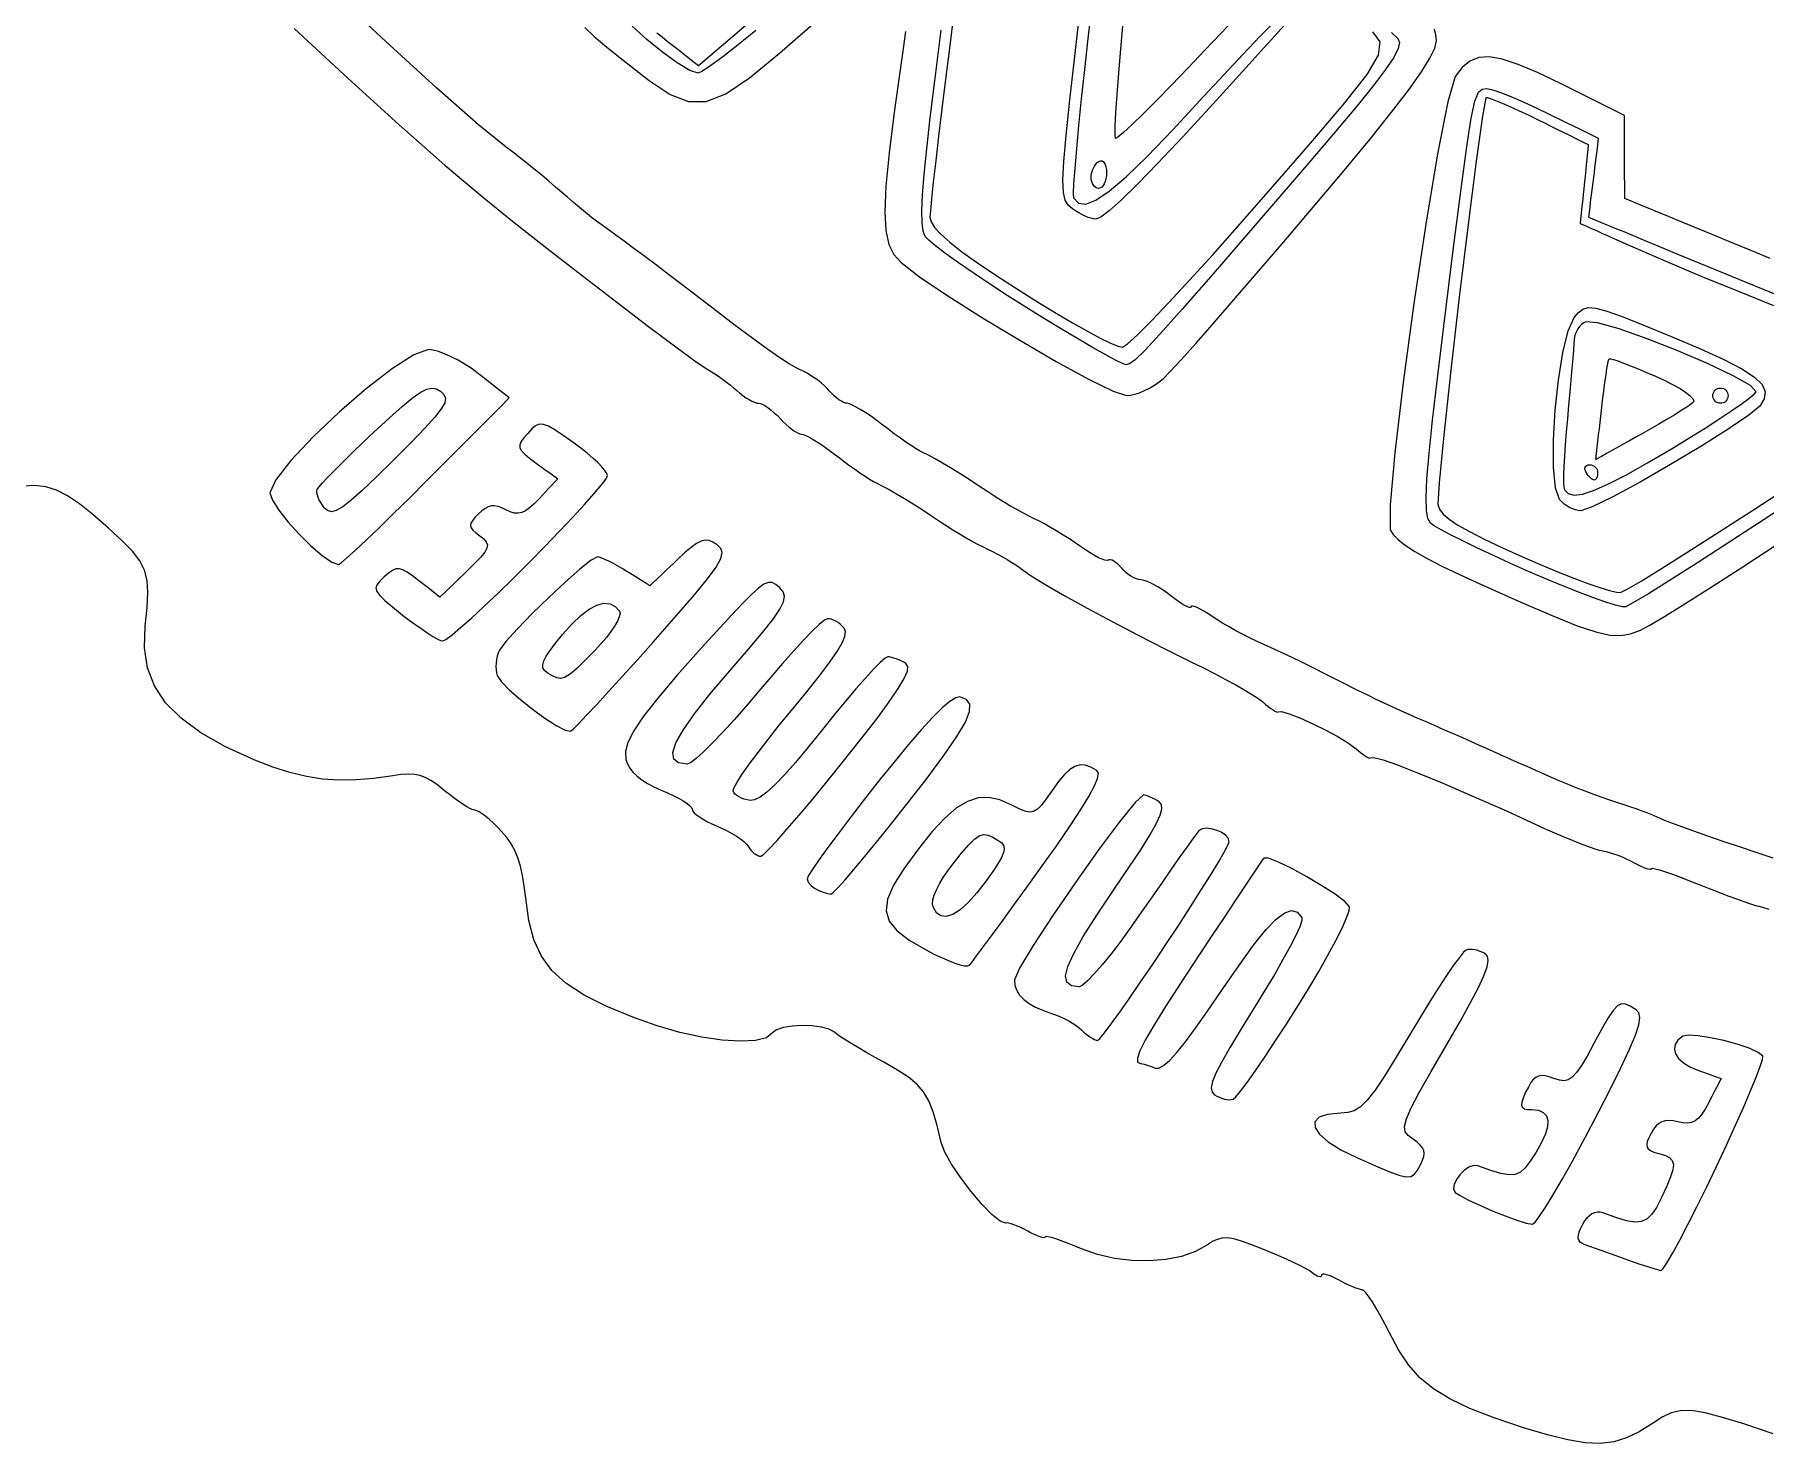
# Model space of a CAD drawing. Extents: x 0.3 to 13.7, y 0.1 to 13.4.
# Drawn here: x 2.626 to 5.132, y 0.473 to 2.511 of the extents above; entities that cross this region are included whole.
import ezdxf

# ---------------------------------------------------------------- set-up
doc = ezdxf.new("R2010")
doc.units = 0
doc.layers.get('0').update_dxf_attribs({"linetype": 'CONTINUOUS'})

msp = doc.modelspace()

# ---------------------------------------------------------------- linework, layer by layer
at = {"color": 0}
for points in [[(3.96283, 2.59478), (3.95036, 2.49181), (3.94472, 2.44689), (3.93946, 2.40403), (3.93468, 2.36426), (3.9305, 2.32861), (3.92703, 2.29801), (3.92443, 2.27365), (3.92279, 2.25629), (3.92219, 2.24724), (3.92383, 2.24024), (3.92887, 2.23204), (3.93772, 2.22239), (3.95079, 2.21089), (3.96847, 2.19726), (3.9911, 2.18121), (4.0191, 2.16243), (4.05279, 2.14057), (4.07937, 2.12375), (4.10487, 2.10818), (4.12864, 2.09424), (4.15012, 2.08208), (4.16872, 2.07221), (4.18375, 2.06478), (4.19472, 2.06033), (4.2009, 2.05897), (4.20828, 2.06386), (4.2225, 2.07682), (4.24278, 2.09711), (4.26828, 2.12375), (4.29812, 2.15597), (4.33154, 2.19276), (4.36762, 2.23318), (4.40554, 2.27653), (4.40554, 2.27653), (4.47364, 2.35471), (4.52294, 2.41249), (4.55507, 2.45356), (4.57156, 2.48182), (4.57379, 2.50114), (4.56342, 2.51546)], [(5.14312, 1.31939), (5.1186, 1.32764), (5.09403, 1.33583), (5.07042, 1.34386), (5.04829, 1.35151), (5.02815, 1.35856), (5.01069, 1.36485), (4.99642, 1.37012), (4.98589, 1.37419), (4.97971, 1.3769), (4.97504, 1.37896), (4.96897, 1.38162), (4.96169, 1.38449), (4.9535, 1.38753), (4.94467, 1.39079), (4.93539, 1.39399), (4.926, 1.39719), (4.91667, 1.40018), (4.90674, 1.40343), (4.89546, 1.40733), (4.88331, 1.41178), (4.87061, 1.41656), (4.85775, 1.42156), (4.84517, 1.4266), (4.83317, 1.43158), (4.82221, 1.43625), (4.81125, 1.44119), (4.79932, 1.4465), (4.78668, 1.4521), (4.77387, 1.45774), (4.73774, 1.47385), (4.72775, 1.47831), (4.71772, 1.48281), (4.70617, 1.4879), (4.69347, 1.49349), (4.68007, 1.49935), (4.66639, 1.50543), (4.65283, 1.51139), (4.63986, 1.51708), (4.62776, 1.52235), (4.616, 1.52756), (4.60379, 1.53293), (4.59153, 1.53857), (4.57958, 1.54406), (4.56825, 1.54938), (4.55789, 1.55425), (4.54893, 1.5586), (4.54167, 1.56222), (4.51617, 1.57514), (4.4949, 1.58594), (4.47694, 1.59489), (4.46143, 1.6026), (4.44743, 1.60932), (4.43403, 1.61567), (4.42036, 1.6219), (4.40554, 1.62858), (4.396, 1.63297), (4.3859, 1.63792), (4.37549, 1.64324), (4.36518, 1.64871), (4.35525, 1.65429), (4.34592, 1.65967), (4.33762, 1.66482), (4.33057, 1.66943), (4.32443, 1.6735), (4.31868, 1.67703), (4.31347, 1.6799), (4.30897, 1.68218), (4.30524, 1.68371), (4.3024, 1.6844), (4.30062, 1.68431), (4.29943, 1.68235), (4.29769, 1.68235), (4.29497, 1.68326), (4.29139, 1.68506), (4.28706, 1.68756), (4.28212, 1.69081), (4.27658, 1.69472), (4.27072, 1.69922), (4.26454, 1.70383), (4.25825, 1.70817), (4.25201, 1.71208), (4.24599, 1.7155), (4.24035, 1.71832), (4.23529, 1.72043), (4.23101, 1.72179), (4.22765, 1.72217), (4.22456, 1.7226), (4.22119, 1.72358), (4.2175, 1.7251), (4.21376, 1.72721), (4.20996, 1.72965), (4.20632, 1.73258), (4.2029, 1.73579), (4.19976, 1.73915), (4.19683, 1.7424), (4.1939, 1.74528), (4.19103, 1.74767), (4.18826, 1.74957), (4.18576, 1.75082), (4.18354, 1.75151), (4.18175, 1.75146), (4.18039, 1.75076), (4.1786, 1.75022), (4.17557, 1.75065), (4.17144, 1.75206), (4.16639, 1.75435), (4.1606, 1.75743), (4.15419, 1.76118), (4.1474, 1.76557), (4.14031, 1.77051), (4.13265, 1.77587), (4.12418, 1.78147), (4.11518, 1.78717), (4.10596, 1.79275), (4.09679, 1.79824), (4.08789, 1.80317), (4.07964, 1.80761), (4.07221, 1.81125), (4.06483, 1.81489), (4.05664, 1.81917), (4.04796, 1.82394), (4.03896, 1.829), (4.02994, 1.83431), (4.02126, 1.83957), (4.01313, 1.84472), (4.00581, 1.84961), (3.99126, 1.85943), (3.97743, 1.86849), (3.96436, 1.87685), (3.9521, 1.88444), (3.94054, 1.89128), (3.9299, 1.89735), (3.92003, 1.90256), (3.91114, 1.90696), (3.90696, 1.90913), (3.90142, 1.91249), (3.89486, 1.91672), (3.88743, 1.92176), (3.87939, 1.9274), (3.87099, 1.93338), (3.86242, 1.93978), (3.85394, 1.94629), (3.8456, 1.95264), (3.83735, 1.95856), (3.82949, 1.96386), (3.82215, 1.96853), (3.8156, 1.97239), (3.81, 1.97532), (3.80556, 1.97715), (3.80251, 1.97781), (3.80003, 1.97814), (3.79715, 1.97922), (3.79389, 1.98085), (3.79047, 1.98301), (3.78694, 1.98568), (3.78342, 1.98872), (3.78, 1.99203), (3.77681, 1.99561), (3.77339, 1.99935), (3.76926, 2.00336), (3.76465, 2.00732), (3.75971, 2.01124), (3.75456, 2.01492), (3.74929, 2.01828), (3.74419, 2.02126), (3.73936, 2.02365), (3.72954, 2.02849), (3.71837, 2.03489), (3.70481, 2.04368), (3.68767, 2.05561), (3.66585, 2.07146), (3.63829, 2.09207), (3.60385, 2.11817), (3.56147, 2.15061), (3.54368, 2.16422), (3.52615, 2.17751), (3.50933, 2.19021), (3.49365, 2.20188), (3.4796, 2.21235), (3.46761, 2.22119), (3.45811, 2.22808), (3.45156, 2.23258), (3.44601, 2.23649), (3.43924, 2.24154), (3.43164, 2.24744), (3.42333, 2.25401), (3.41465, 2.26118), (3.40588, 2.2685), (3.39719, 2.27599), (3.38889, 2.28326), (3.38021, 2.29085), (3.3705, 2.2991), (3.36008, 2.30783), (3.34924, 2.31674), (3.33832, 2.32547), (3.32769, 2.33382), (3.31765, 2.34153), (3.30854, 2.34831), (3.26867, 2.38086), (3.20839, 2.43397), (3.13433, 2.50168), (3.053, 2.57781)], [(3.52686, 2.51383), (3.5344, 2.50797), (3.54189, 2.50206), (3.55697, 2.49035), (3.56446, 2.48443), (3.57954, 2.47271), (3.58708, 2.46679), (3.70882, 2.57096)], [(3.42236, 2.52165), (3.43614, 2.50885), (3.45454, 2.49333), (3.47814, 2.47428), (3.51557, 2.44499), (3.54596, 2.42492), (3.57243, 2.41456), (3.59825, 2.41465), (3.62668, 2.42589), (3.66097, 2.449), (3.70437, 2.4846), (3.76014, 2.53336)], [(4.4496, 2.54069), (4.41689, 2.50456), (4.40597, 2.49257), (4.38417, 2.46847), (4.33208, 2.41129), (4.28814, 2.36361), (4.25168, 2.32482), (4.22217, 2.29432), (4.199, 2.27165), (4.18169, 2.25618), (4.1696, 2.24729), (4.16222, 2.24447), (4.15913, 2.24474), (4.15539, 2.24561), (4.15126, 2.24696), (4.14681, 2.24875), (4.14214, 2.25092), (4.13753, 2.25342), (4.13297, 2.25618), (4.12869, 2.25911), (4.12235, 2.26454), (4.11789, 2.27175), (4.11535, 2.28315), (4.11475, 2.301), (4.11604, 2.32769), (4.11942, 2.36556), (4.12478, 2.41694), (4.13226, 2.4841), (4.1371, 2.52707)], [(4.15608, 2.55067), (4.15093, 2.50558), (4.14589, 2.46078), (4.14133, 2.41863), (4.13743, 2.3801), (4.13417, 2.34619), (4.13172, 2.31776), (4.13015, 2.29579), (4.12956, 2.28119), (4.12993, 2.27501), (4.13732, 2.26731), (4.14789, 2.26606), (4.16243, 2.2716), (4.18158, 2.28461), (4.20611, 2.30561), (4.23665, 2.33518), (4.27399, 2.37381), (4.31885, 2.42219), (4.34765, 2.4534), (4.37506, 2.48253), (4.40039, 2.50896), (4.42296, 2.53201)], [(3.00168, 2.52018), (3.07949, 2.44814), (3.15375, 2.38069), (3.22, 2.32226), (3.27371, 2.27701), (3.31803, 2.24143), (3.36729, 2.20253), (3.41846, 2.16271), (3.46864, 2.12408), (3.51492, 2.08886), (3.55431, 2.05946), (3.58388, 2.03803), (3.60064, 2.02681), (3.60536, 2.02399), (3.61057, 2.02067), (3.6161, 2.01687), (3.62175, 2.01286), (3.62739, 2.00863), (3.63286, 2.00439), (3.63792, 2.00022), (3.64247, 1.99625), (3.64681, 1.99257), (3.65126, 1.9891), (3.65576, 1.98594), (3.66021, 1.98318), (3.66433, 1.98096), (3.66813, 1.97928), (3.67144, 1.97819), (3.67415, 1.97781), (3.67681, 1.97732), (3.68012, 1.97601), (3.68392, 1.97401), (3.68804, 1.97125), (3.69239, 1.96799), (3.69683, 1.96419), (3.70128, 1.96001), (3.70557, 1.95557), (3.70979, 1.95111), (3.71419, 1.94694), (3.71858, 1.94319), (3.72287, 1.93989), (3.72689, 1.93718), (3.73053, 1.93511), (3.73372, 1.93381), (3.73622, 1.93338), (3.73921, 1.93272), (3.74354, 1.93087), (3.74908, 1.92796), (3.75558, 1.9241), (3.76286, 1.91943), (3.77072, 1.91407), (3.77892, 1.90821), (3.78728, 1.90186), (3.79574, 1.8954), (3.80431, 1.889), (3.81272, 1.88292), (3.82081, 1.87728), (3.82818, 1.87229), (3.83479, 1.868), (3.84028, 1.86475), (3.84446, 1.86253), (3.8534, 1.85813), (3.86322, 1.85292), (3.87392, 1.84685), (3.88542, 1.84), (3.89774, 1.83242), (3.91081, 1.824), (3.92458, 1.815), (3.93913, 1.80518), (3.94646, 1.80029), (3.95458, 1.79508), (3.96332, 1.78982), (3.97228, 1.78456), (3.98128, 1.77946), (3.99001, 1.77468), (3.99821, 1.7704), (4.00553, 1.76671), (4.01258, 1.76324), (4.01981, 1.75956), (4.02701, 1.75564), (4.03401, 1.75168), (4.04053, 1.74767), (4.04644, 1.74397), (4.05154, 1.74056), (4.05556, 1.73753), (4.06885, 1.72825), (4.09, 1.71522), (4.11751, 1.69933), (4.14996, 1.68132), (4.18593, 1.66194), (4.22385, 1.64204), (4.26237, 1.6224), (4.30003, 1.60385), (4.31717, 1.59537), (4.33399, 1.58675), (4.35004, 1.57829), (4.3649, 1.57015), (4.37815, 1.56256), (4.38938, 1.55578), (4.39811, 1.55007), (4.40392, 1.54563), (4.4081, 1.54215), (4.41206, 1.53901), (4.41575, 1.53624), (4.419, 1.53401), (4.42171, 1.53233), (4.42393, 1.53119), (4.4254, 1.53088), (4.42617, 1.53114), (4.4311, 1.53163), (4.44211, 1.52849), (4.45751, 1.52251), (4.47553, 1.51454), (4.49425, 1.50543), (4.51199, 1.49593), (4.52692, 1.48703), (4.53728, 1.47944), (4.54144, 1.47586), (4.54542, 1.4726), (4.54904, 1.46983), (4.55231, 1.4675), (4.55507, 1.46576), (4.55724, 1.46468), (4.55875, 1.46431), (4.55951, 1.46463), (4.56483, 1.46522), (4.57818, 1.46175), (4.59928, 1.45449), (4.62793, 1.44325), (4.6639, 1.42839), (4.70687, 1.40989), (4.75672, 1.3878), (4.8131, 1.3622), (4.82617, 1.35639), (4.83919, 1.3508), (4.85178, 1.34559), (4.86361, 1.34093), (4.87429, 1.33691), (4.88357, 1.33366), (4.89106, 1.33133), (4.89643, 1.33008), (4.90099, 1.3291), (4.90625, 1.32769), (4.912, 1.32579), (4.91808, 1.32368), (4.92426, 1.32123), (4.93033, 1.31858), (4.93625, 1.31581), (4.94168, 1.31299), (4.94667, 1.31033), (4.95139, 1.30805), (4.95562, 1.30621), (4.95931, 1.3048), (4.9624, 1.30387), (4.96468, 1.30349), (4.96615, 1.30366), (4.96669, 1.30436), (4.9681, 1.30485), (4.97211, 1.3042), (4.97851, 1.30246), (4.98699, 1.29975), (4.99724, 1.29622), (5.009, 1.29194), (5.02197, 1.28695), (5.03592, 1.28147), (5.05013, 1.27572), (5.06413, 1.27018), (5.07742, 1.26514), (5.08974, 1.26058), (5.10075, 1.25662), (5.10997, 1.25342), (5.11719, 1.25114), (5.12201, 1.24989), (5.12756, 1.24848), (5.13688, 1.24582)], [(3.67003, 2.51719), (3.64432, 2.49647), (3.62235, 2.47949), (3.60499, 2.46664), (3.59278, 2.4585), (3.58658, 2.45568), (3.57438, 2.45969), (3.55643, 2.47043), (3.53504, 2.48606), (3.51247, 2.50444), (3.491, 2.52382)], [(3.88672, 2.51574), (3.88178, 2.48058), (3.87099, 2.40261), (3.86317, 2.34044), (3.85851, 2.29199), (3.85682, 2.25515), (3.85824, 2.22781), (3.86263, 2.20774), (3.87007, 2.19299), (3.88053, 2.18138), (3.90717, 2.16081), (3.94803, 2.13319), (3.99804, 2.10161), (4.05208, 2.06907), (4.10508, 2.03851), (4.15196, 2.01297), (4.18761, 1.99544), (4.20687, 1.98893), (4.21251, 1.98942), (4.21892, 1.99089), (4.22581, 1.99322), (4.23296, 1.99625), (4.24024, 1.99994), (4.24735, 2.00418), (4.25412, 2.0089), (4.26031, 2.01383), (4.26031, 2.01383), (4.26969, 2.02333), (4.28575, 2.04069), (4.30751, 2.065), (4.3341, 2.09521), (4.36475, 2.13037), (4.39849, 2.16949), (4.43451, 2.21153), (4.4719, 2.25558), (4.51942, 2.31207), (4.55881, 2.35975), (4.5906, 2.39925), (4.6154, 2.43158), (4.63374, 2.45731), (4.64611, 2.47715), (4.65315, 2.49186), (4.65543, 2.50228), (4.65483, 2.51129), (4.65267, 2.51942)], [(4.5905, 2.51443), (4.59967, 2.50597), (4.60183, 2.50006), (4.59999, 2.49115), (4.59358, 2.4784), (4.58197, 2.46089), (4.56451, 2.43772), (4.54058, 2.4081), (4.5095, 2.37104), (4.47071, 2.32574), (4.39264, 2.23525), (4.33225, 2.16542), (4.28717, 2.11388), (4.25499, 2.07775), (4.23318, 2.05431), (4.21935, 2.04096), (4.21104, 2.03494), (4.20583, 2.03353), (4.20085, 2.03526), (4.19092, 2.04021), (4.17665, 2.0479), (4.15864, 2.05811), (4.13747, 2.07042), (4.11376, 2.08458), (4.08811, 2.1001), (4.06108, 2.11681), (4.06108, 2.11681), (4.03407, 2.1339), (4.00836, 2.15061), (3.9846, 2.1665), (3.96332, 2.18121), (3.94515, 2.19422), (3.93072, 2.20524), (3.92063, 2.21376), (3.91542, 2.2194), (3.91249, 2.22694), (3.91086, 2.23893), (3.91049, 2.25618), (3.9114, 2.27929), (3.91374, 2.30897), (3.91749, 2.34592), (3.92264, 2.39085), (3.92931, 2.44439), (3.93842, 2.51807)], [(4.35385, 2.52403), (4.32075, 2.48931), (4.29551, 2.46272), (4.27175, 2.43804), (4.25006, 2.4159), (4.2309, 2.39681), (4.2149, 2.38124), (4.20247, 2.36974), (4.19428, 2.36279), (4.19075, 2.36106), (4.19021, 2.36621), (4.19049, 2.37901), (4.19151, 2.39882), (4.19325, 2.42453), (4.19558, 2.4554), (4.19851, 2.49067), (4.20193, 2.52929)], [(5.13889, 2.18744), (5.11783, 2.19613), (5.07563, 2.21349), (5.05458, 2.22211), (5.01237, 2.23947), (4.99132, 2.24815), (4.97021, 2.25683), (4.94917, 2.26551), (4.92806, 2.27419), (4.928, 2.28174), (4.928, 2.29676), (4.92796, 2.30425), (4.92796, 2.31179), (4.9279, 2.31928), (4.9279, 2.33431), (4.92785, 2.34185), (4.92785, 2.34939), (4.92779, 2.35688), (4.92779, 2.3719), (4.92774, 2.37944), (4.92774, 2.38693), (4.92768, 2.39447), (4.91613, 2.40022), (4.90462, 2.40597), (4.83529, 2.44049), (4.8016, 2.45654), (4.77371, 2.46838), (4.75082, 2.47586), (4.7321, 2.47911), (4.71669, 2.47814), (4.70389, 2.47299), (4.69276, 2.46382), (4.68257, 2.45057), (4.67182, 2.41422), (4.65701, 2.33871), (4.64008, 2.23708), (4.62289, 2.12244), (4.60726, 2.00782), (4.59511, 1.90631), (4.58826, 1.83094), (4.58865, 1.79486), (4.59267, 1.78808), (4.59983, 1.78065), (4.61029, 1.77251), (4.62429, 1.76346), (4.64193, 1.75336), (4.66336, 1.74229), (4.68881, 1.72999), (4.71837, 1.71642), (4.77778, 1.69006), (4.82406, 1.67003), (4.85943, 1.65588), (4.88612, 1.64686), (4.90636, 1.64231), (4.92242, 1.64171), (4.93653, 1.64442), (4.9509, 1.64974), (4.96332, 1.65631), (4.98562, 1.66949), (5.0165, 1.68858), (5.05479, 1.71283), (5.09918, 1.74126), (5.14839, 1.77333)], [(5.23867, 1.88069), (5.12983, 1.80951), (5.03331, 1.74701), (4.96229, 1.7021), (4.92974, 1.68311), (4.92453, 1.68338), (4.91461, 1.68571), (4.90056, 1.69021), (4.88297, 1.6964), (4.86247, 1.7041), (4.83951, 1.71322), (4.81483, 1.72336), (4.7889, 1.73454), (4.7889, 1.73454), (4.76292, 1.74604), (4.73812, 1.75737), (4.71511, 1.76818), (4.69444, 1.77815), (4.67671, 1.787), (4.66243, 1.79454), (4.65229, 1.80051), (4.64681, 1.80436), (4.64312, 1.81087), (4.641, 1.82269), (4.64051, 1.84136), (4.64176, 1.86837), (4.64486, 1.90522), (4.6499, 1.9534), (4.65696, 2.01438), (4.66613, 2.08968), (4.68028, 2.20307), (4.69108, 2.28831), (4.69938, 2.34939), (4.70589, 2.39035), (4.71126, 2.41521), (4.71625, 2.42796), (4.72163, 2.43267), (4.72808, 2.43338), (4.73275, 2.43261), (4.74001, 2.4305), (4.74946, 2.42719), (4.76074, 2.42279), (4.77349, 2.41749), (4.78738, 2.41135), (4.80197, 2.40462), (4.81694, 2.3974), (4.84429, 2.3839), (4.8534, 2.37944), (4.86247, 2.37494), (4.88981, 2.36143), (4.88807, 2.34717), (4.88715, 2.34006), (4.88629, 2.33296), (4.88536, 2.32579), (4.8845, 2.31868), (4.88363, 2.31158), (4.88271, 2.30447), (4.88183, 2.29731), (4.88092, 2.29021), (4.88004, 2.2831), (4.87918, 2.27593), (4.87825, 2.26882), (4.87739, 2.26172), (4.87646, 2.25456), (4.8756, 2.24744), (4.91639, 2.23053), (4.92665, 2.22624), (4.95725, 2.2136), (4.97597, 2.20578), (4.99794, 2.19667), (5.0224, 2.18658), (5.04844, 2.17583), (5.07536, 2.16471), (5.10232, 2.1536), (5.12847, 2.14279), (5.1531, 2.13265)], [(5.14404, 2.11903), (5.09407, 2.13894), (5.04025, 2.16103), (4.9846, 2.18451), (4.92919, 2.20865), (4.91292, 2.21593), (4.90479, 2.21951), (4.8966, 2.22314), (4.88846, 2.22672), (4.88032, 2.23031), (4.87213, 2.234), (4.86399, 2.23757), (4.86475, 2.24474), (4.86546, 2.25185), (4.86621, 2.259), (4.86692, 2.26611), (4.86768, 2.27328), (4.86843, 2.28043), (4.86914, 2.28754), (4.8699, 2.29471), (4.87061, 2.30181), (4.87213, 2.31614), (4.87283, 2.32324), (4.87358, 2.33035), (4.87429, 2.33751), (4.87506, 2.34467), (4.87576, 2.35178), (4.86669, 2.35628), (4.85764, 2.36074), (4.84858, 2.36524), (4.83046, 2.37414), (4.8214, 2.37864), (4.81233, 2.38303), (4.80322, 2.38758), (4.78863, 2.39464), (4.77479, 2.40121), (4.76215, 2.40696), (4.75097, 2.41178), (4.7416, 2.41564), (4.73432, 2.41835), (4.72939, 2.41982), (4.72721, 2.41982), (4.72211, 2.39344), (4.71294, 2.32807), (4.70128, 2.23654), (4.68853, 2.13151), (4.67632, 2.02572), (4.66607, 1.93192), (4.65935, 1.8629), (4.65761, 1.83137), (4.65994, 1.8246), (4.66521, 1.8176), (4.67389, 1.81006), (4.68636, 1.8016), (4.70313, 1.7921), (4.72456, 1.78119), (4.75114, 1.76867), (4.78331, 1.75424), (4.80821, 1.74343), (4.83208, 1.73356), (4.85439, 1.72472), (4.87457, 1.71718), (4.89199, 1.71115), (4.90608, 1.70676), (4.91639, 1.70426), (4.92219, 1.70394), (4.93153, 1.70861), (4.95171, 1.72043), (4.9815, 1.73882), (5.01964, 1.76286), (5.06489, 1.79172), (5.11594, 1.8246), (5.1716, 1.86079)], [(5.14285, 0.486382), (5.10194, 0.500162), (5.06967, 0.510254), (5.04443, 0.516764), (5.02463, 0.519965), (5.00874, 0.519857), (4.99511, 0.51671), (4.98221, 0.510579), (4.96837, 0.501574), (4.94922, 0.489367), (4.93088, 0.480469), (4.91238, 0.474881), (4.89264, 0.472601), (4.87067, 0.473525), (4.84549, 0.477647), (4.81608, 0.484864), (4.78142, 0.495281), (4.73899, 0.509549), (4.70383, 0.523058), (4.67497, 0.536838), (4.65121, 0.551378), (4.63162, 0.567546), (4.61507, 0.5861), (4.60053, 0.607747), (4.58692, 0.633301), (4.58074, 0.645562), (4.57465, 0.657064), (4.56874, 0.667481), (4.56321, 0.676594), (4.55821, 0.684136), (4.55393, 0.689779), (4.55046, 0.693468), (4.54801, 0.694824), (4.54568, 0.69515), (4.54249, 0.696072), (4.53863, 0.697428), (4.53424, 0.699164), (4.5294, 0.701281), (4.52431, 0.703614), (4.5191, 0.706272), (4.51389, 0.709093), (4.50885, 0.711751), (4.50418, 0.713921), (4.49994, 0.715603), (4.49625, 0.716743), (4.49317, 0.717339), (4.49089, 0.717339), (4.48942, 0.716797), (4.48888, 0.715603), (4.48861, 0.71441), (4.48779, 0.713704), (4.48649, 0.713488), (4.48481, 0.713867), (4.48275, 0.714626), (4.48036, 0.715983), (4.47775, 0.717719), (4.47499, 0.719835), (4.47103, 0.722657), (4.46506, 0.726129), (4.45747, 0.730143), (4.44846, 0.734592), (4.43832, 0.739367), (4.42736, 0.744194), (4.4159, 0.749078), (4.40419, 0.753851), (4.38699, 0.760471), (4.3731, 0.7653), (4.36193, 0.768446), (4.35281, 0.769857), (4.34506, 0.76964), (4.33811, 0.76785), (4.33122, 0.764594), (4.32383, 0.759765), (4.30664, 0.750271), (4.28635, 0.743164), (4.26372, 0.738553), (4.23953, 0.736546), (4.21446, 0.737033), (4.18935, 0.740072), (4.16482, 0.745768), (4.14165, 0.754015), (4.13108, 0.758572), (4.12115, 0.762532), (4.11219, 0.765896), (4.10439, 0.7685), (4.09793, 0.770562), (4.09304, 0.771701), (4.08996, 0.771972), (4.08886, 0.771322), (4.08838, 0.770562), (4.08692, 0.770236), (4.08458, 0.770671), (4.08154, 0.771539), (4.07785, 0.772894), (4.07362, 0.77474), (4.0689, 0.777018), (4.06392, 0.779676), (4.05871, 0.782389), (4.0536, 0.784885), (4.04867, 0.787001), (4.04406, 0.7889), (4.03993, 0.790256), (4.03635, 0.791233), (4.03353, 0.791613), (4.03157, 0.791504), (4.02365, 0.794162), (4.01183, 0.803765), (3.99744, 0.818631), (3.98199, 0.836914), (3.9669, 0.856771), (3.95356, 0.876465), (3.94353, 0.894151), (3.93821, 0.907932), (3.9324, 0.932726), (3.92676, 0.952474), (3.92051, 0.968371), (3.91297, 0.981338), (3.90338, 0.99235), (3.891, 1.0025), (3.87522, 1.0127), (3.85525, 1.02409), (3.84283, 1.03098), (3.83078, 1.03782), (3.8195, 1.04443), (3.80919, 1.05062), (3.80018, 1.05621), (3.79281, 1.06098), (3.78728, 1.06478), (3.7839, 1.06755), (3.77632, 1.07199), (3.76514, 1.07514), (3.75163, 1.07688), (3.73708, 1.07742), (3.72276, 1.07661), (3.71007, 1.07454), (3.70019, 1.07113), (3.69444, 1.06662), (3.68533, 1.05952), (3.66938, 1.05561), (3.64774, 1.05452), (3.62153, 1.05621), (3.5919, 1.06055), (3.56011, 1.06744), (3.52724, 1.07666), (3.49447, 1.08822), (3.45415, 1.10503), (3.42133, 1.12147), (3.39513, 1.13862), (3.37483, 1.15701), (3.35965, 1.17763), (3.34874, 1.2015), (3.34142, 1.22911), (3.33692, 1.26172), (3.3349, 1.27919), (3.33247, 1.29449), (3.32943, 1.30805), (3.32574, 1.31999), (3.32124, 1.33073), (3.31592, 1.34044), (3.30951, 1.3495), (3.30208, 1.35818), (3.29617, 1.36442), (3.29021, 1.37012), (3.28444, 1.37533), (3.27897, 1.37983), (3.27399, 1.38357), (3.26964, 1.38639), (3.26606, 1.38818), (3.2634, 1.38883), (3.26069, 1.38938), (3.25678, 1.39106), (3.2519, 1.39372), (3.24625, 1.39719), (3.24001, 1.40136), (3.23329, 1.40619), (3.2264, 1.41157), (3.21935, 1.41721), (3.20953, 1.42518), (3.20068, 1.43137), (3.19233, 1.43593), (3.18419, 1.43896), (3.17572, 1.44069), (3.16656, 1.44119), (3.15636, 1.44049), (3.14458, 1.43886), (3.11686, 1.43485), (3.09099, 1.43267), (3.06651, 1.4324), (3.04281, 1.43397), (3.01932, 1.43772), (2.9955, 1.44342), (2.97081, 1.45122), (2.94476, 1.46121), (2.90224, 1.48063), (2.86669, 1.50071), (2.83794, 1.52192), (2.81565, 1.54449), (2.79958, 1.56879), (2.7895, 1.59521), (2.7851, 1.62403), (2.78614, 1.65549), (2.78885, 1.68251), (2.78999, 1.7041), (2.7889, 1.72157), (2.78521, 1.73643), (2.77826, 1.74994), (2.76758, 1.76367), (2.75261, 1.77886), (2.73286, 1.79715), (2.71024, 1.81694), (2.69081, 1.83247), (2.67356, 1.84403), (2.65761, 1.852), (2.64208, 1.85678), (2.62603, 1.85872), (2.60861, 1.85813)]]:
    msp.add_lwpolyline(points, dxfattribs=at)
for points in [[(4.15554, 2.3049), (4.15576, 2.30826), (4.15642, 2.31168), (4.15744, 2.31506), (4.15881, 2.31819), (4.16049, 2.32124), (4.16233, 2.32389), (4.16444, 2.32611), (4.16667, 2.32781), (4.16889, 2.32867), (4.17101, 2.32867), (4.17285, 2.32775), (4.17453, 2.32596), (4.17589, 2.3234), (4.17692, 2.32015), (4.17757, 2.31629), (4.17779, 2.31185), (4.17757, 2.30724), (4.17692, 2.30296), (4.17589, 2.29904), (4.17453, 2.29563), (4.17285, 2.29281), (4.17101, 2.29075), (4.16889, 2.28944), (4.16667, 2.2889), (4.16444, 2.28922), (4.16233, 2.29015), (4.16049, 2.29161), (4.15881, 2.29363), (4.15744, 2.29596), (4.15642, 2.29872), (4.15576, 2.30171), (4.15554, 2.3049)], [(4.83376, 1.83838), (4.8279, 1.85542), (4.82514, 1.88553), (4.82514, 1.92443), (4.82758, 1.96789), (4.83208, 2.0115), (4.83832, 2.05132), (4.84603, 2.08274), (4.85476, 2.10178), (4.86111, 2.10921), (4.86735, 2.11421), (4.87517, 2.11637), (4.88612, 2.1155), (4.90196, 2.11128), (4.92421, 2.10331), (4.95449, 2.09131), (4.99451, 2.07497), (5.0376, 2.05686), (5.07178, 2.04129), (5.0976, 2.02772), (5.11578, 2.01574), (5.12685, 2.00483), (5.13146, 1.99457), (5.13015, 1.98443), (5.12364, 1.9739), (5.10769, 1.96056), (5.07775, 1.94021), (5.03847, 1.91542), (4.99447, 1.88917), (4.95047, 1.86393), (4.91103, 1.84256), (4.88081, 1.82781), (4.86447, 1.82226), (4.86074, 1.8226), (4.85672, 1.82346), (4.85254, 1.82503), (4.84831, 1.82693), (4.84424, 1.82937), (4.84033, 1.83208), (4.83681, 1.83512), (4.83376, 1.83838)], [(4.99908, 1.91401), (5.0224, 1.92817), (5.04432, 1.94189), (5.06435, 1.95469), (5.08192, 1.96636), (5.09663, 1.97646), (5.10792, 1.98475), (5.11535, 1.99089), (5.11843, 1.99451), (5.11008, 2.00342), (5.0849, 2.01774), (5.04807, 2.03521), (5.00489, 2.05376), (4.96044, 2.07124), (4.92003, 2.08556), (4.88878, 2.09446), (4.87196, 2.09592), (4.86865, 2.09424), (4.86556, 2.0919), (4.86268, 2.08897), (4.86019, 2.08561), (4.85807, 2.08192), (4.85644, 2.07801), (4.85531, 2.07389), (4.85487, 2.06982), (4.85454, 2.06392), (4.85385, 2.05469), (4.85292, 2.04258), (4.85167, 2.0281), (4.85021, 2.01167), (4.84864, 1.99382), (4.84685, 1.97493), (4.845, 1.95557), (4.84326, 1.93642), (4.84185, 1.91824), (4.84076, 1.90142), (4.84, 1.88644), (4.83963, 1.87364), (4.83963, 1.8635), (4.84, 1.85639), (4.84082, 1.85281), (4.84636, 1.84728), (4.85487, 1.84506), (4.86697, 1.84646), (4.88308, 1.85157), (4.90381, 1.86068), (4.92969, 1.87403), (4.96126, 1.89171), (4.99908, 1.91401)], [(3.19276, 1.86501), (3.22282, 1.89518), (3.23785, 1.91021), (3.28293, 1.9554), (3.29796, 1.97043), (3.31299, 1.98551), (3.30746, 1.98996), (3.30192, 1.99431), (3.29085, 2.0031), (3.28532, 2.00743), (3.27983, 2.01183), (3.27431, 2.01617), (3.26878, 2.02056), (3.25933, 2.02761), (3.24935, 2.03413), (3.23921, 2.0401), (3.22917, 2.04531), (3.21951, 2.04958), (3.21056, 2.05279), (3.20264, 2.05485), (3.19596, 2.0555), (3.17503, 2.04801), (3.14382, 2.0281), (3.10644, 1.99918), (3.06685, 1.96496), (3.02903, 1.92914), (2.99707, 1.89524), (2.97493, 1.86714), (2.96669, 1.84814), (2.97011, 1.83768), (2.97939, 1.82308), (2.99278, 1.80604), (3.00879, 1.78842), (3.02576, 1.77175), (3.04204, 1.75771), (3.05604, 1.74804), (3.06608, 1.74447), (3.06982, 1.7469), (3.07807, 1.75396), (3.09033, 1.76514), (3.10601, 1.77989), (3.12457, 1.79775), (3.14561, 1.81819), (3.16851, 1.84076), (3.19276, 1.86501)], [(4.89437, 1.96767), (4.89611, 1.98199), (4.89779, 1.99561), (4.89942, 2.00797), (4.90099, 2.01893), (4.9024, 2.02815), (4.90365, 2.03521), (4.90468, 2.04004), (4.90543, 2.04215), (4.90733, 2.04221), (4.91162, 2.04124), (4.91808, 2.03911), (4.92643, 2.03614), (4.93631, 2.03228), (4.94754, 2.02772), (4.95979, 2.02262), (4.97282, 2.01693), (4.98622, 2.01074), (4.99804, 2.00472), (5.00814, 1.99903), (5.01628, 1.99371), (5.0224, 1.98893), (5.02636, 1.98481), (5.02794, 1.98139), (5.02696, 1.97879), (5.02354, 1.97613), (5.01785, 1.97217), (5.01004, 1.96724), (5.00054, 1.96132), (4.98964, 1.95475), (4.9776, 1.94769), (4.96479, 1.94032), (4.9515, 1.93278), (4.94331, 1.92822), (4.93517, 1.92372), (4.92703, 1.91922), (4.90261, 1.90554), (4.89442, 1.90099), (4.88629, 1.89649), (4.88732, 1.90539), (4.88829, 1.91428), (4.89035, 1.93207), (4.89139, 1.94103), (4.89236, 1.94993), (4.89339, 1.95882), (4.89437, 1.96767)], [(3.04531, 1.82676), (3.04254, 1.83035), (3.04015, 1.8341), (3.03808, 1.83783), (3.03646, 1.84153), (3.03532, 1.845), (3.03467, 1.84814), (3.03456, 1.85092), (3.03504, 1.85319), (3.03743, 1.85656), (3.04269, 1.86262), (3.05057, 1.87093), (3.06071, 1.88129), (3.07269, 1.89333), (3.08632, 1.90662), (3.10113, 1.9209), (3.11692, 1.93582), (3.1396, 1.95688), (3.15799, 1.97325), (3.17264, 1.98529), (3.18431, 1.99349), (3.19358, 1.99821), (3.20111, 1.99983), (3.20757, 1.99875), (3.21354, 1.99533), (3.21853, 1.99067), (3.22076, 1.9854), (3.21963, 1.97868), (3.21468, 1.96967), (3.20529, 1.95763), (3.19108, 1.94185), (3.17139, 1.9215), (3.14578, 1.89578), (3.12056, 1.87088), (3.10032, 1.85167), (3.08436, 1.83751), (3.0721, 1.82801), (3.06272, 1.82264), (3.05561, 1.82096), (3.05003, 1.82254), (3.04531, 1.82676)], [(5.05556, 1.98893), (5.05578, 1.99115), (5.05643, 1.99322), (5.05746, 1.99511), (5.05881, 1.99675), (5.06049, 1.9981), (5.06233, 1.99914), (5.06446, 1.99978), (5.06668, 1.99994), (5.0689, 1.99978), (5.07096, 1.99914), (5.07286, 1.99815), (5.07449, 1.99681), (5.07585, 1.99511), (5.07688, 1.99322), (5.07753, 1.99115), (5.07781, 1.98893), (5.07753, 1.9866), (5.07688, 1.9846), (5.07585, 1.98269), (5.07449, 1.98107), (5.07286, 1.97965), (5.07096, 1.97868), (5.0689, 1.97797), (5.06668, 1.97781), (5.06446, 1.97797), (5.06233, 1.97868), (5.06044, 1.97965), (5.05881, 1.98107), (5.05746, 1.98269), (5.05643, 1.9846), (5.05578, 1.9866), (5.05556, 1.98893)], [(3.34185, 1.74744), (3.36469, 1.77061), (3.38601, 1.79264), (3.40533, 1.81315), (3.42215, 1.83149), (3.43608, 1.84717), (3.44656, 1.85975), (3.45324, 1.8686), (3.45557, 1.87332), (3.45458, 1.87642), (3.45171, 1.88064), (3.44721, 1.8859), (3.44129, 1.89193), (3.43408, 1.89854), (3.42583, 1.90554), (3.41672, 1.91276), (3.40696, 1.92003), (3.39133, 1.9311), (3.37918, 1.93929), (3.36979, 1.94461), (3.36253, 1.94726), (3.35656, 1.94749), (3.35129, 1.94526), (3.34592, 1.94081), (3.33979, 1.93435), (3.33404, 1.92779), (3.33018, 1.92236), (3.32824, 1.91775), (3.3284, 1.91347), (3.33078, 1.90907), (3.33544, 1.90419), (3.34256, 1.89833), (3.35226, 1.89111), (3.35613, 1.88824), (3.36003, 1.88547), (3.36388, 1.88265), (3.36778, 1.87978), (3.37169, 1.87696), (3.37554, 1.87414), (3.38336, 1.86849), (3.37999, 1.86496), (3.37337, 1.85792), (3.37007, 1.85433), (3.35682, 1.84022), (3.34924, 1.83251), (3.34261, 1.82656), (3.33664, 1.82226), (3.33117, 1.81972), (3.32579, 1.81862), (3.32042, 1.81901), (3.31461, 1.82075), (3.30826, 1.82374), (3.30231, 1.82667), (3.29688, 1.82856), (3.29189, 1.82943), (3.28722, 1.82921), (3.28271, 1.82807), (3.27821, 1.82574), (3.27354, 1.82232), (3.26867, 1.81787), (3.2634, 1.81239), (3.25965, 1.80794), (3.25743, 1.80414), (3.25683, 1.80078), (3.25782, 1.79758), (3.26036, 1.79422), (3.2646, 1.79042), (3.2704, 1.78608), (3.27615, 1.78153), (3.27989, 1.77735), (3.28153, 1.77306), (3.28082, 1.76828), (3.27761, 1.76253), (3.27171, 1.75526), (3.26297, 1.7461), (3.25125, 1.73454), (3.23676, 1.72054), (3.23193, 1.71576), (3.22711, 1.71115), (3.22233, 1.70649), (3.21268, 1.69715), (3.20888, 1.70014), (3.20514, 1.70307), (3.19374, 1.71208), (3.19, 1.715), (3.1824, 1.72097), (3.1729, 1.72831), (3.16525, 1.73361), (3.15901, 1.73699), (3.15365, 1.73839), (3.14876, 1.73812), (3.14382, 1.73594), (3.13835, 1.73204), (3.13194, 1.72657), (3.12576, 1.7206), (3.12175, 1.71556), (3.12017, 1.71072), (3.12131, 1.70563), (3.12549, 1.69971), (3.13292, 1.69239), (3.14387, 1.68317), (3.15869, 1.67139), (3.16829, 1.66396), (3.17779, 1.65701), (3.18679, 1.65072), (3.1951, 1.64512), (3.20253, 1.64057), (3.20876, 1.63704), (3.21365, 1.63476), (3.21685, 1.6339), (3.22146, 1.63613), (3.23025, 1.64268), (3.24268, 1.65315), (3.25825, 1.66704), (3.27647, 1.68386), (3.29682, 1.70318), (3.31879, 1.72444), (3.34185, 1.74744)], [(4.87224, 1.87782), (4.8711, 1.88004), (4.8705, 1.88211), (4.87039, 1.884), (4.87082, 1.88564), (4.87175, 1.88699), (4.8731, 1.88803), (4.87489, 1.88867), (4.87711, 1.88883), (4.8795, 1.88867), (4.88167, 1.88803), (4.88368, 1.88699), (4.88542, 1.88564), (4.88688, 1.884), (4.88797, 1.88211), (4.88867, 1.88004), (4.88889, 1.87782), (4.88878, 1.87549), (4.88851, 1.87349), (4.88807, 1.87158), (4.88743, 1.86996), (4.88672, 1.86854), (4.8859, 1.86757), (4.88499, 1.86686), (4.884, 1.86669), (4.88286, 1.86686), (4.88157, 1.86757), (4.8801, 1.86854), (4.87853, 1.86996), (4.8769, 1.87158), (4.87528, 1.87349), (4.87369, 1.87549), (4.87224, 1.87782)], [(3.52126, 1.63211), (3.55528, 1.67063), (3.58128, 1.70079), (3.6001, 1.72379), (3.61247, 1.74083), (3.61931, 1.75304), (3.62125, 1.76167), (3.61919, 1.7679), (3.61393, 1.77306), (3.60796, 1.77701), (3.60243, 1.77929), (3.5969, 1.77989), (3.59104, 1.77849), (3.58436, 1.77507), (3.5765, 1.76937), (3.56706, 1.76129), (3.55556, 1.75065), (3.55067, 1.74604), (3.54585, 1.74143), (3.54096, 1.73682), (3.53614, 1.73221), (3.52636, 1.72299), (3.52154, 1.71838), (3.51665, 1.71376), (3.51247, 1.71636), (3.50836, 1.71897), (3.49164, 1.72939), (3.48753, 1.73199), (3.48335, 1.7346), (3.47646, 1.73882), (3.46967, 1.74274), (3.46317, 1.74625), (3.45714, 1.74935), (3.45171, 1.7519), (3.4471, 1.75385), (3.44347, 1.7551), (3.44103, 1.75553), (3.43192, 1.75071), (3.41547, 1.73779), (3.3941, 1.71913), (3.37022, 1.69694), (3.34636, 1.67372), (3.32493, 1.65158), (3.30832, 1.63308), (3.2991, 1.62056), (3.29719, 1.61637), (3.29568, 1.61182), (3.2946, 1.60693), (3.29394, 1.60194), (3.29372, 1.597), (3.29394, 1.59224), (3.2946, 1.58783), (3.29579, 1.58382), (3.30192, 1.57487), (3.31364, 1.56282), (3.32921, 1.5491), (3.34679, 1.5351), (3.36469, 1.52219), (3.38097, 1.51167), (3.39393, 1.50493), (3.40181, 1.50331), (3.4056, 1.50629), (3.41351, 1.51417), (3.42512, 1.52626), (3.43994, 1.5421), (3.45747, 1.56108), (3.47715, 1.58274), (3.49858, 1.60667), (3.52126, 1.63211)], [(3.7946, 1.45687), (3.82275, 1.49235), (3.8456, 1.52181), (3.86333, 1.54585), (3.87636, 1.56489), (3.88499, 1.57943), (3.88949, 1.59), (3.89019, 1.59706), (3.88743, 1.60112), (3.88417, 1.60308), (3.88064, 1.60493), (3.87701, 1.60656), (3.87343, 1.60801), (3.8699, 1.60921), (3.8666, 1.61014), (3.86361, 1.61074), (3.86106, 1.61094), (3.85715, 1.60889), (3.85015, 1.60275), (3.84056, 1.59304), (3.82872, 1.58018), (3.815, 1.56461), (3.79986, 1.54676), (3.78358, 1.52701), (3.7666, 1.50592), (3.74582, 1.48008), (3.72754, 1.45822), (3.71164, 1.44026), (3.69792, 1.426), (3.68619, 1.41525), (3.67643, 1.40793), (3.6684, 1.40392), (3.662, 1.4031), (3.65761, 1.40386), (3.65343, 1.40494), (3.64947, 1.40642), (3.64589, 1.40815), (3.64279, 1.4101), (3.64025, 1.41222), (3.63835, 1.41444), (3.63721, 1.41672), (3.63835, 1.42106), (3.64285, 1.42931), (3.65039, 1.44092), (3.66064, 1.45551), (3.67324, 1.47244), (3.68782, 1.49137), (3.7041, 1.51178), (3.72168, 1.53315), (3.74414, 1.56044), (3.76247, 1.58356), (3.77692, 1.60275), (3.78765, 1.61843), (3.79486, 1.63097), (3.79883, 1.64057), (3.79975, 1.64768), (3.79785, 1.65261), (3.79525, 1.65543), (3.79232, 1.65804), (3.78917, 1.66037), (3.78592, 1.66238), (3.78267, 1.66407), (3.7794, 1.66525), (3.77642, 1.66596), (3.77365, 1.66607), (3.76932, 1.6639), (3.76188, 1.65761), (3.75168, 1.64785), (3.73915, 1.63482), (3.72467, 1.61919), (3.70871, 1.6014), (3.69162, 1.58165), (3.67383, 1.5606), (3.65593, 1.5395), (3.63867, 1.51981), (3.62235, 1.50201), (3.60747, 1.48643), (3.59446, 1.47358), (3.58371, 1.46386), (3.57563, 1.45768), (3.57069, 1.45557), (3.55821, 1.45736), (3.55126, 1.46289), (3.54997, 1.47254), (3.55442, 1.48643), (3.56478, 1.50493), (3.58117, 1.52826), (3.60368, 1.55669), (3.63243, 1.5906), (3.65956, 1.62196), (3.68028, 1.6466), (3.69526, 1.66558), (3.70508, 1.6799), (3.71029, 1.69054), (3.71158, 1.69857), (3.70953, 1.70497), (3.70475, 1.71072), (3.69917, 1.71556), (3.69385, 1.71826), (3.68821, 1.71853), (3.68169, 1.71604), (3.67372, 1.71039), (3.66374, 1.70133), (3.6511, 1.68858), (3.63531, 1.67171), (3.59119, 1.62369), (3.55572, 1.58382), (3.528, 1.55132), (3.50743, 1.52501), (3.49328, 1.5039), (3.48481, 1.48714), (3.48128, 1.47368), (3.48199, 1.46251), (3.48426, 1.45594), (3.48768, 1.44971), (3.49229, 1.44374), (3.4981, 1.43799), (3.5051, 1.43267), (3.51329, 1.42751), (3.52262, 1.42264), (3.53326, 1.41803), (3.54215, 1.41428), (3.55051, 1.41026), (3.55811, 1.40642), (3.56467, 1.40256), (3.57015, 1.39893), (3.57428, 1.39561), (3.57688, 1.39268), (3.57781, 1.39035), (3.5785, 1.38807), (3.58062, 1.38536), (3.58399, 1.38238), (3.58838, 1.37912), (3.59375, 1.37576), (3.59988, 1.37234), (3.60661, 1.36903), (3.61388, 1.36594), (3.62131, 1.36268), (3.62864, 1.3591), (3.63558, 1.35525), (3.64199, 1.35135), (3.64774, 1.34738), (3.65256, 1.34359), (3.65636, 1.34001), (3.6589, 1.33675), (3.66086, 1.33382), (3.66308, 1.33116), (3.66547, 1.32861), (3.66792, 1.3265), (3.67042, 1.32476), (3.67279, 1.32341), (3.67507, 1.32254), (3.67714, 1.32227), (3.68121, 1.32498), (3.68929, 1.33284), (3.7009, 1.34532), (3.7155, 1.36182), (3.73264, 1.38173), (3.7519, 1.40463), (3.77268, 1.42985), (3.7946, 1.45687)], [(3.36783, 1.58789), (3.36404, 1.5911), (3.36187, 1.59478), (3.36154, 1.59928), (3.36307, 1.60488), (3.3666, 1.61182), (3.37218, 1.62028), (3.37999, 1.63069), (3.39008, 1.64313), (3.40369, 1.65836), (3.41661, 1.67057), (3.42876, 1.67969), (3.43989, 1.6856), (3.45003, 1.68838), (3.45899, 1.68782), (3.46664, 1.68397), (3.47282, 1.67681), (3.47347, 1.67344), (3.47239, 1.66868), (3.46972, 1.66254), (3.46565, 1.65549), (3.46029, 1.64751), (3.45378, 1.63906), (3.44629, 1.63015), (3.43793, 1.62125), (3.42258, 1.60568), (3.41075, 1.59407), (3.40153, 1.58615), (3.39415, 1.58149), (3.38792, 1.57969), (3.38194, 1.58035), (3.37554, 1.58328), (3.36783, 1.58789)], [(3.88314, 1.39057), (3.9165, 1.43338), (3.94243, 1.4681), (3.96126, 1.49556), (3.97353, 1.5165), (3.97965, 1.53179), (3.97999, 1.54243), (3.97504, 1.54915), (3.96528, 1.5529), (3.95947, 1.55176), (3.95101, 1.5465), (3.93994, 1.537), (3.92626, 1.52349), (3.91, 1.50586), (3.89117, 1.4841), (3.86979, 1.45822), (3.84581, 1.42833), (3.82547, 1.40235), (3.80647, 1.37771), (3.78922, 1.35498), (3.77419, 1.33474), (3.76183, 1.31749), (3.75244, 1.30393), (3.74653, 1.29449), (3.74447, 1.28982), (3.74517, 1.28635), (3.74735, 1.28282), (3.75065, 1.27941), (3.75499, 1.27615), (3.76014, 1.27322), (3.766, 1.27073), (3.77229, 1.26883), (3.77886, 1.26758), (3.78217, 1.26991), (3.78911, 1.27702), (3.79926, 1.2883), (3.81222, 1.30333), (3.82747, 1.32156), (3.84467, 1.3425), (3.86339, 1.36567), (3.88314, 1.39057)], [(4.08214, 1.3049), (4.10574, 1.33805), (4.12522, 1.36627), (4.14074, 1.38981), (4.1524, 1.40896), (4.16043, 1.42399), (4.16493, 1.43506), (4.16601, 1.44243), (4.16385, 1.44646), (4.15506, 1.45128), (4.14697, 1.454), (4.13943, 1.45443), (4.13206, 1.45242), (4.12462, 1.44786), (4.11686, 1.4406), (4.10846, 1.4305), (4.09907, 1.41764), (4.09056, 1.40539), (4.08371, 1.39632), (4.07781, 1.39031), (4.07226, 1.38694), (4.0664, 1.38612), (4.05968, 1.38753), (4.05138, 1.391), (4.0409, 1.39632), (4.0236, 1.40375), (4.00738, 1.40733), (3.99186, 1.40674), (3.9764, 1.40175), (3.96056, 1.39214), (3.94374, 1.37766), (3.92557, 1.35807), (3.90539, 1.33317), (3.88417, 1.30431), (3.86931, 1.28033), (3.86079, 1.26036), (3.85878, 1.24338), (3.86322, 1.22846), (3.87435, 1.21463), (3.89214, 1.20106), (3.91667, 1.18669), (3.92796, 1.18083), (3.93881, 1.17567), (3.94889, 1.17128), (3.95801, 1.16775), (3.96588, 1.16531), (3.97222, 1.16385), (3.97683, 1.16352), (3.97939, 1.1645), (3.98281, 1.16873), (3.98975, 1.17795), (3.99978, 1.19152), (4.01253, 1.20888), (4.02756, 1.22955), (4.04449, 1.25282), (4.06282, 1.2781), (4.08214, 1.3049)], [(4.26389, 1.19466), (4.28228, 1.22271), (4.29949, 1.24924), (4.31506, 1.27365), (4.32861, 1.29546), (4.33985, 1.31391), (4.34831, 1.3284), (4.35368, 1.33838), (4.35558, 1.34315), (4.354, 1.34831), (4.34988, 1.35292), (4.34386, 1.35699), (4.33669, 1.36013), (4.3291, 1.36214), (4.32178, 1.36274), (4.31549, 1.3616), (4.31093, 1.35872), (4.30789, 1.35471), (4.30208, 1.34679), (4.29389, 1.33529), (4.28358, 1.32075), (4.2716, 1.30366), (4.25819, 1.28445), (4.24376, 1.26362), (4.22863, 1.2417), (4.21326, 1.21989), (4.1984, 1.1996), (4.18431, 1.18121), (4.17139, 1.1652), (4.16, 1.15191), (4.1505, 1.14193), (4.14328, 1.13558), (4.13872, 1.13336), (4.12728, 1.13493), (4.12056, 1.13997), (4.11865, 1.1492), (4.12181, 1.16292), (4.13026, 1.1818), (4.1441, 1.20633), (4.16363, 1.23709), (4.18896, 1.27463), (4.21029, 1.30588), (4.22732, 1.33176), (4.24035, 1.3527), (4.24962, 1.36914), (4.25537, 1.38178), (4.25786, 1.39094), (4.25738, 1.39725), (4.25418, 1.4011), (4.25097, 1.40306), (4.24767, 1.40489), (4.24431, 1.40653), (4.2411, 1.40793), (4.23812, 1.40913), (4.2354, 1.4101), (4.23307, 1.41075), (4.23118, 1.41097), (4.21935, 1.40033), (4.1964, 1.37196), (4.16629, 1.33149), (4.13286, 1.28445), (4.10004, 1.23655), (4.07178, 1.19325), (4.05192, 1.16037), (4.04443, 1.14328), (4.04531, 1.13536), (4.04779, 1.12809), (4.05203, 1.12131), (4.05794, 1.11496), (4.06565, 1.10916), (4.07514, 1.10379), (4.08637, 1.09885), (4.0995, 1.09429), (4.10525, 1.09234), (4.11128, 1.0899), (4.11729, 1.08708), (4.12321, 1.08398), (4.12879, 1.08068), (4.1339, 1.07737), (4.13835, 1.074), (4.14193, 1.0708), (4.14513, 1.06765), (4.14844, 1.06489), (4.15169, 1.06234), (4.15489, 1.06011), (4.15788, 1.05832), (4.16054, 1.05697), (4.16287, 1.05604), (4.16465, 1.05588), (4.16808, 1.05876), (4.17486, 1.06689), (4.18463, 1.07975), (4.19694, 1.09673), (4.21143, 1.1173), (4.22771, 1.14084), (4.24533, 1.16683), (4.26389, 1.19466)], [(3.92665, 1.24897), (3.92589, 1.25342), (3.92654, 1.25922), (3.9285, 1.26611), (3.93169, 1.27387), (3.93604, 1.28233), (3.94151, 1.2915), (3.94797, 1.30105), (3.9554, 1.31093), (3.9681, 1.32677), (3.97831, 1.33865), (3.98654, 1.3469), (3.99349, 1.35178), (3.99989, 1.35373), (4.00629, 1.35292), (4.0134, 1.34993), (4.02186, 1.34483), (4.02621, 1.34158), (4.02886, 1.33778), (4.02974, 1.33328), (4.02869, 1.32753), (4.02567, 1.32042), (4.02056, 1.31147), (4.01324, 1.30029), (4.00358, 1.28673), (3.99007, 1.26926), (3.97743, 1.25526), (3.96576, 1.2449), (3.95518, 1.23817), (3.9459, 1.23519), (3.93793, 1.23589), (3.93147, 1.24051), (3.92665, 1.24897)], [(4.45383, 1.10395), (4.47011, 1.13032), (4.48508, 1.1556), (4.49843, 1.17909), (4.50976, 1.20014), (4.51893, 1.21837), (4.52544, 1.23302), (4.52914, 1.24354), (4.52957, 1.24929), (4.52294, 1.25662), (4.50879, 1.26725), (4.48958, 1.27968), (4.46783, 1.29259), (4.44601, 1.30447), (4.42671, 1.31391), (4.41243, 1.3195), (4.4056, 1.31977), (4.40326, 1.31641), (4.39751, 1.30783), (4.38872, 1.29476), (4.37733, 1.27772), (4.36361, 1.25722), (4.34804, 1.23389), (4.33094, 1.20823), (4.31272, 1.18093), (4.28521, 1.13932), (4.26313, 1.10503), (4.2461, 1.07747), (4.23383, 1.0561), (4.22607, 1.04047), (4.22254, 1.03), (4.22287, 1.02409), (4.22689, 1.02224), (4.22814, 1.02214), (4.22999, 1.02176), (4.23232, 1.02116), (4.23508, 1.02034), (4.23812, 1.01942), (4.24138, 1.01834), (4.24479, 1.01709), (4.24826, 1.01584), (4.25347, 1.01584), (4.26031, 1.01942), (4.26893, 1.0268), (4.2794, 1.03814), (4.29199, 1.05366), (4.30686, 1.07346), (4.32406, 1.09787), (4.34386, 1.12695), (4.36919, 1.16395), (4.39068, 1.19341), (4.40864, 1.21577), (4.4235, 1.23139), (4.43576, 1.24061), (4.44581, 1.24382), (4.454, 1.24143), (4.46083, 1.23378), (4.46061, 1.22927), (4.45751, 1.22038), (4.45171, 1.20763), (4.44358, 1.19162), (4.43332, 1.17285), (4.42128, 1.1518), (4.40771, 1.12902), (4.39285, 1.10514), (4.37261, 1.0727), (4.35661, 1.04617), (4.34457, 1.02501), (4.33626, 1.00852), (4.33132, 0.996094), (4.32954, 0.987142), (4.33057, 0.980957), (4.33415, 0.977051), (4.33757, 0.975043), (4.34119, 0.973469), (4.34489, 0.97206), (4.34858, 0.970975), (4.35215, 0.970324), (4.35553, 0.969997), (4.35851, 0.970107), (4.36106, 0.970594), (4.36496, 0.973904), (4.37181, 0.982206), (4.38124, 0.994738), (4.3929, 1.01123), (4.40636, 1.03087), (4.42122, 1.05322), (4.43722, 1.0778), (4.45383, 1.10395)], [(4.63271, 0.876628), (4.63547, 0.882433), (4.63715, 0.887588), (4.63769, 0.892199), (4.63704, 0.896376), (4.63519, 0.90039), (4.632, 0.904406), (4.6275, 0.908421), (4.62164, 0.912706), (4.61469, 0.917969), (4.6104, 0.923665), (4.60938, 0.931315), (4.61203, 0.942383), (4.61897, 0.958279), (4.63069, 0.980578), (4.64768, 1.01069), (4.67051, 1.05002), (4.68961, 1.08323), (4.70475, 1.11046), (4.71615, 1.13232), (4.72412, 1.14936), (4.72879, 1.16222), (4.73053, 1.17144), (4.72949, 1.17757), (4.72597, 1.18137), (4.72254, 1.18311), (4.71897, 1.18452), (4.71522, 1.18571), (4.71143, 1.18669), (4.70779, 1.18723), (4.70437, 1.18739), (4.70122, 1.18718), (4.69857, 1.18658), (4.69482, 1.18338), (4.68864, 1.17589), (4.68028, 1.16455), (4.67014, 1.14979), (4.65858, 1.13211), (4.64583, 1.11209), (4.63226, 1.09012), (4.61828, 1.06679), (4.59728, 1.03157), (4.58035, 1.00423), (4.56668, 0.983724), (4.55533, 0.969239), (4.54557, 0.959636), (4.53646, 0.953939), (4.52713, 0.951226), (4.51671, 0.950413), (4.49778, 0.948731), (4.48546, 0.944499), (4.47949, 0.937989), (4.47982, 0.929742), (4.48633, 0.920031), (4.49881, 0.909125), (4.51708, 0.897624), (4.54118, 0.885742), (4.56717, 0.874186), (4.58675, 0.865831), (4.60107, 0.860622), (4.61128, 0.85829), (4.61843, 0.858886), (4.62364, 0.862196), (4.62804, 0.86811), (4.63271, 0.876628)], [(4.88336, 0.939128), (4.90533, 0.981879), (4.92247, 1.01617), (4.93511, 1.04308), (4.94368, 1.06348), (4.94851, 1.07834), (4.95003, 1.08876), (4.94851, 1.09559), (4.94444, 1.09993), (4.93604, 1.1052), (4.92919, 1.10829), (4.92329, 1.10867), (4.91754, 1.10585), (4.9114, 1.09923), (4.90414, 1.08827), (4.89501, 1.07243), (4.88346, 1.05116), (4.87354, 1.0332), (4.86535, 1.01942), (4.8584, 1.00933), (4.85215, 1.0026), (4.84625, 0.998753), (4.84022, 0.997504), (4.8335, 0.998318), (4.82568, 1.00081), (4.81885, 1.00315), (4.81288, 1.0045), (4.80778, 1.00478), (4.80333, 1.00396), (4.79937, 1.00217), (4.79574, 0.999078), (4.79237, 0.994738), (4.78911, 0.989258), (4.78418, 0.97971), (4.78082, 0.972114), (4.77897, 0.966254), (4.77865, 0.96186), (4.78, 0.958822), (4.78293, 0.956868), (4.78749, 0.955892), (4.79378, 0.955567), (4.80322, 0.95459), (4.81017, 0.951551), (4.81467, 0.946615), (4.81668, 0.939725), (4.81614, 0.930935), (4.81315, 0.920356), (4.80761, 0.907932), (4.79964, 0.893881), (4.79135, 0.880968), (4.78407, 0.871365), (4.77696, 0.865018), (4.76926, 0.8616), (4.7601, 0.861057), (4.74864, 0.863118), (4.7341, 0.867567), (4.71565, 0.874294), (4.70942, 0.874729), (4.70253, 0.872233), (4.69564, 0.867458), (4.6894, 0.861274), (4.68431, 0.854275), (4.6811, 0.847276), (4.68033, 0.840821), (4.68267, 0.835883), (4.68961, 0.831108), (4.70204, 0.824599), (4.71821, 0.817111), (4.73633, 0.809353), (4.75478, 0.802029), (4.77175, 0.79579), (4.78554, 0.791396), (4.79443, 0.789606), (4.79829, 0.792589), (4.8049, 0.801269), (4.81396, 0.81505), (4.82514, 0.833279), (4.838, 0.855469), (4.85226, 0.880914), (4.86746, 0.908962), (4.88336, 0.939128)], [(5.06114, 0.873535), (5.07547, 0.904135), (5.08865, 0.932943), (5.10037, 0.959418), (5.1104, 0.982856), (5.11843, 1.0026), (5.12424, 1.0179), (5.1275, 1.02832), (5.12793, 1.03315), (5.1211, 1.03852), (5.10818, 1.04438), (5.09104, 1.05018), (5.07178, 1.05545), (5.05225, 1.05973), (5.03444, 1.06245), (5.0204, 1.06331), (5.01199, 1.06169), (5.0051, 1.05604), (5.00114, 1.04975), (5.00011, 1.04319), (5.00179, 1.0364), (5.00608, 1.02968), (5.01297, 1.02333), (5.02225, 1.01758), (5.03386, 1.01264), (5.03803, 1.01118), (5.04226, 1.00966), (5.06342, 1.00228), (5.06765, 1.00081), (5.06543, 0.996474), (5.06315, 0.992133), (5.06093, 0.987793), (5.05865, 0.983453), (5.05419, 0.974772), (5.05192, 0.970432), (5.04969, 0.966092), (5.04443, 0.956489), (5.03961, 0.948947), (5.03489, 0.943251), (5.03006, 0.939344), (5.02496, 0.937011), (5.01921, 0.936089), (5.01275, 0.936469), (5.00521, 0.937989), (4.99821, 0.939453), (4.99208, 0.939942), (4.98665, 0.939507), (4.98178, 0.938043), (4.97743, 0.935601), (4.97347, 0.932075), (4.96978, 0.927354), (4.96625, 0.921496), (4.96294, 0.914822), (4.96078, 0.909397), (4.9599, 0.905003), (4.96035, 0.901476), (4.96218, 0.898654), (4.96556, 0.896322), (4.97043, 0.89426), (4.97694, 0.892307), (4.98617, 0.88954), (4.99278, 0.886285), (4.9969, 0.882107), (4.99858, 0.876357), (4.99778, 0.868544), (4.99457, 0.858128), (4.98893, 0.844672), (4.98096, 0.827528), (4.97412, 0.814128), (4.9675, 0.804144), (4.96056, 0.797364), (4.95253, 0.793728), (4.94276, 0.792914), (4.93056, 0.794868), (4.91531, 0.799425), (4.89632, 0.806369), (4.89242, 0.8074), (4.88851, 0.8074), (4.88456, 0.806478), (4.88069, 0.804742), (4.87696, 0.802137), (4.87337, 0.798719), (4.87007, 0.794487), (4.86703, 0.789551), (4.86393, 0.783365), (4.86176, 0.778103), (4.86051, 0.773708), (4.86029, 0.770128), (4.861, 0.767144), (4.86268, 0.764703), (4.86535, 0.762642), (4.86897, 0.761068), (4.89372, 0.752007), (4.91521, 0.744303), (4.93343, 0.737793), (4.94862, 0.732585), (4.96083, 0.728515), (4.97017, 0.725586), (4.97678, 0.723742), (4.98074, 0.722982), (4.98389, 0.725911), (4.98969, 0.734592), (4.99778, 0.748481), (5.00786, 0.766872), (5.01953, 0.789171), (5.03256, 0.814779), (5.0465, 0.843099), (5.06114, 0.873535)]]:
    msp.add_lwpolyline(points, close=True, dxfattribs=at)

doc.saveas('drawing.dxf')
